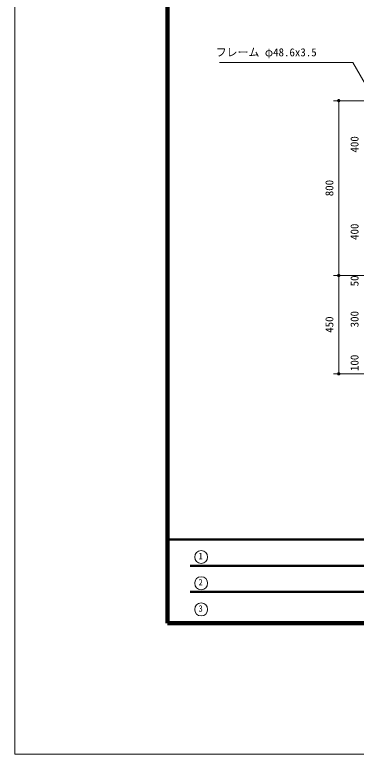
# Model space of a CAD drawing. Units: millimetres at full size, sheet at 1:20. Extents: x -400 to 8800, y -300 to 6240.
# Drawn here: x -400 to 1164, y -300 to 3084 of the extents above; entities that cross this region are included whole.
import ezdxf
from ezdxf.enums import TextEntityAlignment as Align

# ---------------------------------------------------------------- set-up
doc = ezdxf.new("R2010")
doc.units = ezdxf.units.MM
doc.header["$LTSCALE"] = 20
for name, color, linetype, lineweight in [('D-STR-DIM\u3000寸法線、寸法値', 7, 'Continuous', 13), ('D-STR-HTXT\u3000旗上げ', 7, 'Continuous', 13), ('D-TTL-FRAM', 7, 'Continuous', 50), ('D-TTL-TXT', 7, 'Continuous', 13), ('V-nasSTD', 7, 'Continuous', 13)]:
    doc.layers.add(name, color=color, linetype=linetype, lineweight=lineweight)
doc.styles.add('ＭＳ ゴシック', font='')
doc.styles.get('ＭＳ ゴシック').set_extended_font_data('MS Gothic')

# ---------------------------------------------------------------- blocks, each defined once
blk = doc.blocks.new('filled_dot')
at = {"color": 0, "linetype": 'Continuous', "lineweight": -2, "const_width": 1.25}
blk.add_lwpolyline([(-0.625, 0, 1), (0.625, 0, 1)], format="xyb", close=True, dxfattribs=at)

msp = doc.modelspace()

# ---------------------------------------------------------------- linework, layer by layer
at = {"layer": 'D-STR-DIM\u3000寸法線、寸法値'}
for p, q in [((1406.44, 2691.07), (1059.99, 2691.07)), ((1083.99, 2691.07), (1083.99, 1891.08)), ((1356.44, 1891.08), (1059.99, 1891.08)), ((1356.44, 1891.08), (1059.99, 1891.08)), ((1083.99, 1891.08), (1083.99, 1441.08)), ((1306.44, 1441.08), (1059.99, 1441.08))]:
    msp.add_line(p, q, dxfattribs=at)
at = {"layer": 'D-STR-HTXT\u3000旗上げ'}
msp.add_lwpolyline([(1538.44, 2192.89), (1149.02, 2865.31), (1141.02, 2865.31), (538.27, 2865.31), (839.65, 2865.31)], dxfattribs=at)
at = {"layer": 'D-TTL-FRAM'}
for p, q in [((300, 682.44), (8100, 682.44)), ((2259.22, 562.44), (403.4, 562.44)), ((2259.22, 442.44), (403.4, 442.44))]:
    msp.add_line(p, q, dxfattribs=at)
at = {"layer": 'D-TTL-TXT'}
for centre in [(453.98, 602.53), (453.98, 482.53), (453.98, 362.53)]:
    msp.add_circle(centre, 29.61, dxfattribs=at)
at = {"layer": 'V-nasSTD'}
msp.add_lwpolyline([(-400, -300), (-400, 6240), (8800, 6240), (8800, -300)], close=True, dxfattribs=at)
at = {"layer": 'V-nasSTD', "color": 3, "lineweight": 140}
msp.add_lwpolyline([(300, 300), (300, 5640), (8100, 5640), (8100, 300)], close=True, dxfattribs=at)

# ---------------------------------------------------------------- block references
at = {"layer": 'D-STR-DIM\u3000寸法線、寸法値', "xscale": 6, "yscale": 6}
for p, rotation in [((1083.99, 2691.07), 270), ((1083.99, 1891.08), 90), ((1083.99, 1891.08), 270), ((1083.99, 1441.08), 90)]:
    msp.add_blockref('filled_dot', p, dxfattribs=dict(at, rotation=rotation))

# ---------------------------------------------------------------- texts
at = {"layer": 'D-STR-DIM\u3000寸法線、寸法値', "style": 'ＭＳ ゴシック'}
for s, p in [('400', (1156.47, 2491.07)), ('800', (1041.23, 2291.07)), ('400', (1156.47, 2091.08)), ('50', (1156.47, 1866.08)), ('450', (1041.23, 1666.08)), ('300', (1156.47, 1691.08)), ('100', (1156.47, 1491.08))]:
    msp.add_text(s, height=36.66, rotation=90, dxfattribs=at).set_placement(p, align=Align.MIDDLE_CENTER)
at = {"layer": 'D-STR-HTXT\u3000旗上げ', "style": 'ＭＳ ゴシック'}
msp.add_text('フレーム φ48.6x3.5', height=36.66, dxfattribs=at).set_placement((520.73, 2883.07), align=Align.BOTTOM_LEFT)
at = {"layer": 'D-TTL-TXT', "style": 'ＭＳ ゴシック'}
for s, p in [('1', (441.77, 583.52)), ('2', (441.77, 463.52)), ('3', (441.77, 343.52))]:
    msp.add_text(s, height=29.33, dxfattribs=at).set_placement(p, align=Align.BOTTOM_LEFT)

doc.saveas('drawing.dxf')
